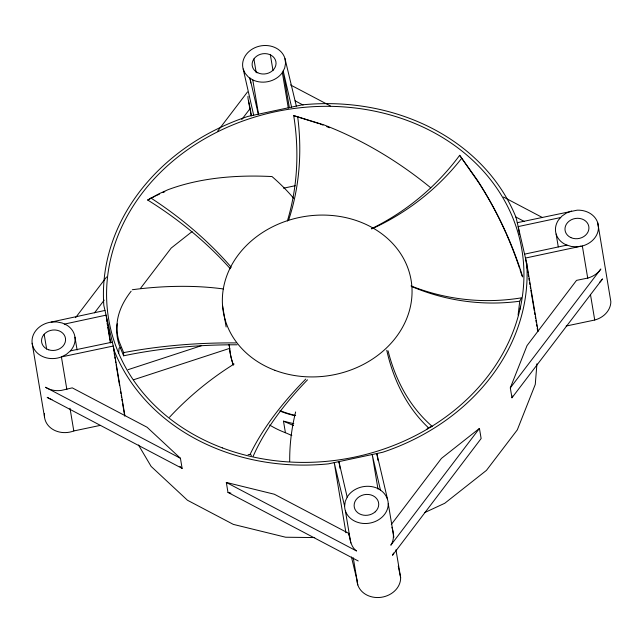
<?xml version="1.0" encoding="UTF-8"?>
<svg xmlns="http://www.w3.org/2000/svg" width="643" height="643" viewBox="0 0 643 643"><rect width="100%" height="100%" fill="white"/><g stroke="black" fill="none" stroke-linecap="round" stroke-linejoin="round"><path stroke-width="0.96" d="M237.082 344.793A242.732 101.168 -0.5 0 0 123.617 355.812L123.633 352.621L119.132 341.497A379.941 130.272 -3.8 0 1 131.14 291.207M118.674 353.055L119.068 348.096L120.98 347.477M536.937 363.793L535.273 384.434L517.326 429.837L486.454 470.371L444.763 503.268L424.894 512.479M520.187 309.162L520.525 306.333M518.105 315.054L519.753 301.221L521.087 298.673M388.259 503.662A21.91 18.518 -9.5 0 1 366.687 523.482A21.91 18.518 -9.5 0 1 344.608 506.145L345.283 501.299L347.397 496.693A21.91 18.518 -9.5 0 1 377.119 488.19C383.276 490.906 388.042 496.774 388.259 503.662L393.87 537.218M510.309 387.89L527.019 345.621L576.53 280.372L587.702 278.073A21.597 18.253 -9.5 0 0 600.851 269.015L510.309 387.89L511.965 397.792L602.515 278.917A21.597 18.253 -9.5 0 1 599.702 282.253M511.965 397.792L512.696 395.951M393.58 553.004L392.519 555.303L481.133 438.534L479.437 428.423L441.428 458.411L391.298 524.479M288.305 108.112L282.365 72.587L284.664 68.118L285.556 63.36L284.994 58.634A21.573 18.229 -9.5 0 0 259.145 46.24A21.573 18.229 -9.5 0 0 243.175 69.01L253.688 115.201M479.437 428.423L390.831 545.192C394.456 539.774 393.749 533.176 391.941 527.26M75.561 317.682L106.593 276.94M217.736 131.027L247.523 91.917M94.537 312.82L104.198 300.128M241.76 119.534L250.215 108.434L248.544 101.08A21.573 18.229 -9.5 0 1 247.973 96.354M140.785 287.992L171.191 248.061L192.12 231.552M427.016 428.994L428.359 427.659L432.241 426.422A242.732 168.538 -59.9 0 1 388.067 350.837M112.332 342.132L70.392 350.877L66.342 354.389L61.415 356.937A21.629 18.277 -9.5 0 1 32.648 345.596A21.629 18.277 -9.5 0 1 51.159 322.087L104.978 310.44M230.282 268.734A242.732 143.309 30 0 0 147.657 200.013L159.086 193.744L167.719 189.83A379.941 193.961 29.4 0 1 272.029 176.568A164.632 88.099 22.9 0 1 293.578 198.229M147.657 200.013L155.172 196.115M156.008 195.689L159.52 194.098M163.041 192.514L164.801 191.718M571.571 211.025L566.362 213.058L561.878 216.144L558.421 220.075A21.597 18.253 -9.5 0 0 566.041 244.806L571.209 246.438L576.763 246.84L582.341 245.996A21.597 18.253 -9.5 0 0 598.464 227.662L597.781 222.944A21.597 18.253 -9.5 0 0 577.149 210.181L517.277 222.687M128.118 369.661L201.388 345.709M133.808 379.691L229.921 348.273M64.509 324.08L106.071 315.15L110.7 342.783M283.563 188.198L295.225 185.706M560.672 217.527L518.178 226.593L519.504 234.486M524.575 254.146L566.973 245.104M581.055 246.189L525.476 258.052L526.625 264.884M566.145 326.041L594.727 320.021A21.597 18.253 -9.5 0 0 610.85 301.688L597.781 222.944M44.504 413.441A21.629 18.277 -9.5 0 0 73.8 430.955L100.204 425.401M248.11 454.681L250.047 454.505L251.622 455.357M51.159 322.087L56.785 321.918L62.186 322.995L67.001 325.245A21.629 18.277 -9.5 0 1 70.392 350.877M314.732 537.572L285.645 537.226L233.337 524.391L187.451 500.238L151.129 466.424L138.47 444.972M287.357 221.031A242.732 207.038 57 0 0 293.714 115.627L323.718 124.806A379.941 304.541 60 0 1 430.762 187.804M291.834 435.496L285.42 432.715L283.483 421.165L293.787 423.697M226.312 482.443L274.32 494.226L348.827 533.441C350.274 539.75 350.765 546.88 356.552 550.995L226.312 482.443L227.984 492.417L358.215 560.969M227.984 492.417L230.869 493.125M293.714 115.627L319.338 123.721M283.483 421.165L293.562 425.545M290.515 84.94L330.51 105.991M503.477 197.031L542.579 217.615M295.105 100.838L303.086 105.042M515.453 216.828L524.334 221.497M180.434 458.29L45.484 387.255A21.629 18.277 -9.5 0 0 61.326 390.414L72.249 387.858L147.094 427.257L180.434 458.29L182.122 468.393L47.172 397.358A21.629 18.277 -9.5 0 0 51.987 399.608M282.365 72.587A21.573 18.229 -9.5 0 1 252.787 79.925L248.447 77.104L245.16 73.382L243.175 69.01M179.952 466.368L182.122 468.393M371.405 228.731A242.732 241.35 89 0 0 459.665 155.317L477.291 180.016A387.89 379.675 -78.2 0 1 506.105 233.393M459.665 155.317L478.778 182.765A379.941 372.618 -77.2 0 1 522.703 276.932M123.617 355.812L119.027 344.519A387.89 131.719 -4.4 0 1 117.235 323.815M284.994 58.634L296.335 106.095M344.608 506.145L334.207 462.622L345.942 532.766M351.448 556.959L356.994 580.171A21.91 18.518 -9.5 0 0 379.081 597.508A21.91 18.518 -9.5 0 0 400.645 577.679L395.959 549.765M387.448 498.896L376.83 453.524L377.98 460.396M398.25 566.153L400.645 577.679M526.681 263.236L516.072 217.503A212.664 179.759 -9.5 0 0 302.089 104.865L247.812 116.447A212.664 179.759 -9.5 0 0 103.828 305.481L114.446 351.223A212.664 179.759 -9.5 0 0 328.428 463.86L382.698 452.27A212.664 179.759 -9.5 0 0 526.681 263.236L538.095 331.434M291.584 107.108L283.201 70.963L289.31 107.477M380.471 490.167L372.193 454.513L377.98 489.058M258.317 114.213L249.934 78.068L250.754 83.003M347.18 497.168L338.925 461.618L340.083 468.522M250.432 112.083L251.268 115.756M582.341 245.996L587.79 278.564M590.435 294.357L594.727 320.021M556.131 234.068L558.277 246.904M526.947 266.837L527.276 268.79M527.606 270.743L527.927 272.696M528.257 274.649L528.586 276.603M528.908 278.556L529.237 280.501M529.567 282.454L529.888 284.407M530.218 286.36L530.547 288.313M530.869 290.266L532.5 300.032M532.669 300.996L534.293 310.714M534.614 312.651L534.944 314.596M535.265 316.533L535.595 318.478M535.916 320.423L536.238 322.36M536.567 324.305L536.889 326.25M537.218 328.187L537.54 330.132M270.373 54.856L273.018 70.642M345.412 510.912L350.781 542.989M353.264 557.811L357.805 584.937M348.827 533.441L349.286 536.166M253.905 58.939L256.219 72.755M252.787 79.925L258.574 114.462M250.215 108.434L251.437 115.764M248.544 101.08L250.071 110.242M222.534 305.457L226.135 326.957M229.077 344.544L229.406 346.497M124.822 415.233L113.24 346.038L61.415 356.937L66.864 389.505M113.489 349.036L113.819 351.014M114.149 352.991L114.478 354.96M114.808 356.937L115.145 358.907M115.475 360.884L115.804 362.861M116.134 364.83L119.598 385.559M120.595 391.483L120.924 393.452M121.254 395.429L121.583 397.398M121.913 399.375L122.242 401.345M122.572 403.322L124.718 416.15M106.457 319.274L106.786 321.243M107.116 323.204L107.445 325.173M107.775 327.134L110.403 342.848M74.966 337.173L77.112 350.001M70.007 408.257L73.8 430.955M44.166 334.264L46.642 349.069M32.15 343.258L44.536 417.283M295.667 415.466A95.22 80.488 -9.5 0 1 280.018 410.66M233.441 365.111A95.22 80.488 -9.5 0 1 229.294 344.6M294.783 415.683A95.22 80.488 -9.5 0 1 280.091 411.094M233.168 364.597A95.22 80.488 -9.5 0 1 229.366 345.034M285.42 432.715A95.22 80.488 -9.5 0 1 269.634 425.031M297.661 116.584A241.085 203.1 58.8 0 1 288.482 220.557M320.286 124.043A387.89 308.696 59.7 0 1 323.051 125.12M326.724 126.607A387.89 308.696 59.7 0 1 329.481 127.748M461.489 158.564A241.085 239.204 -81.8 0 1 371.775 228.884M506.483 234.261A387.89 379.675 -78.2 0 1 519.464 267.978M520.058 269.787A387.89 379.675 -78.2 0 1 522.076 276.136M519.753 301.221A241.085 222.494 -88.7 0 1 412.091 286.706M521.529 297.822A242.732 224.077 -84.9 0 1 410.998 285.926M428.359 427.659A241.085 165.773 -61.8 0 1 386.756 350.266M289.712 461.377A164.632 125.112 -66.2 0 1 295.627 411.946M169.535 417.235A164.632 84.466 -38.9 0 1 234.092 364.034M250.047 454.505A241.085 108.474 -32.8 0 1 305.771 379.057M253.197 456.209A242.732 113.289 -31.7 0 1 307.515 379.82M132.321 289.728A164.632 67.362 -8.1 0 1 223.346 288.956M123.633 352.621A241.085 94.963 -0.8 0 1 236.053 342.92M150.896 198.012A241.085 137.489 30.5 0 1 231.279 267.287M375.239 511.812C370.529 516.007 362.941 516.634 357.829 512.809A12.354 10.441 -9.5 0 1 357.621 497.987A12.354 10.441 -9.5 0 1 375.03 496.999A12.354 10.441 -9.5 0 1 375.239 511.812M274.979 370.336A95.22 80.488 -9.5 0 0 411.874 286.545A95.22 80.488 -9.5 0 0 264.763 231.126A95.22 80.488 -9.5 0 0 274.979 370.336M222.349 447.898A209.497 177.082 -9.5 0 0 523.539 263.558A209.497 177.082 -9.5 0 0 199.885 141.629A209.497 177.082 -9.5 0 0 222.349 447.898M257.795 72.788A12.016 10.151 -9.5 0 0 276.048 63.569A12.016 10.151 -9.5 0 0 258.414 55.113A12.016 10.151 -9.5 0 0 257.795 72.788M570.871 237.597A12.032 10.175 -9.5 0 0 588.94 228.04A12.032 10.175 -9.5 0 0 571.056 219.898A12.032 10.175 -9.5 0 0 570.871 237.597M48.739 349.824A12.072 10.2 -9.5 0 0 65.506 338.515A12.072 10.2 -9.5 0 0 46.425 332.302A12.072 10.2 -9.5 0 0 48.739 349.824"/></g></svg>
